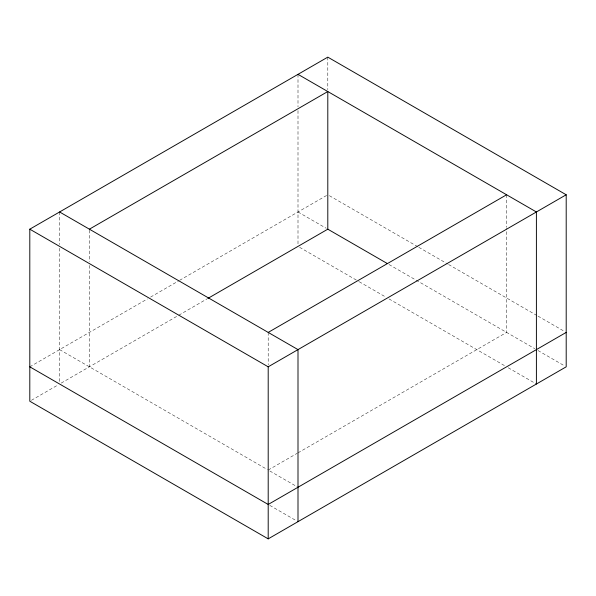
<?xml version="1.0" encoding="UTF-8"?>
<svg xmlns="http://www.w3.org/2000/svg" width="596" height="596" viewBox="0 0 596 596"><rect width="100%" height="100%" fill="white"/><g stroke="black" fill="none" stroke-linecap="round" stroke-linejoin="round"><path stroke-width="0.45" stroke-dasharray="2.98 2.23" d="M29.8 366.823L147.391 298.931M150.609 297.069L178.8 280.798M179.605 280.329L326.995 195.235M31.409 400.303L57.991 384.956M61.209 383.094L177.995 315.671M178.8 315.209L206.991 298.931M268.2 470.05L297.195 453.31M298 452.848L506.6 332.412L506.6 228.253M329.409 195.704L418.005 246.848M418.809 247.318L447.805 264.058M448.609 264.52L537.205 315.671M538.009 316.133L564.591 331.48M298 211.975L326.191 228.253M389.009 264.52L534.791 348.682M538.009 350.545L564.591 365.892M299.609 247.318L358.405 281.26M359.209 281.729L385.791 297.069M389.009 298.931L504.991 365.892M508.209 367.754L536.4 384.025M59.6 349.614L267.395 469.581M269.809 470.982L298 487.252M269.809 505.393L296.391 520.733M506.6 194.773L506.6 227.322M327.8 57.134L327.8 89.683M298 74.336L298 106.885M298 110.603L298 245.455M268.2 332.412L268.2 364.961M89.4 230.108L89.4 261.726M89.4 265.451L89.4 366.823M59.6 211.975L59.6 244.524M59.6 248.241L59.6 382.163"/><path stroke-width="0.89" d="M29.8 229.177L327.8 57.134L566.2 194.773L566.2 366.823L268.2 538.866L29.8 401.227L29.8 229.177L268.2 366.816L566.2 194.773M89.4 229.177L327.8 91.538L327.8 229.184L207.795 298.469M268.2 332.412L506.6 194.773M566.2 332.412L268.2 504.462L29.8 366.823M298 74.336L536.4 211.975L536.4 384.025M327.8 229.184L387.4 263.588M59.6 211.975L298 349.614L298 521.664M268.2 366.816L268.2 538.866"/></g></svg>
